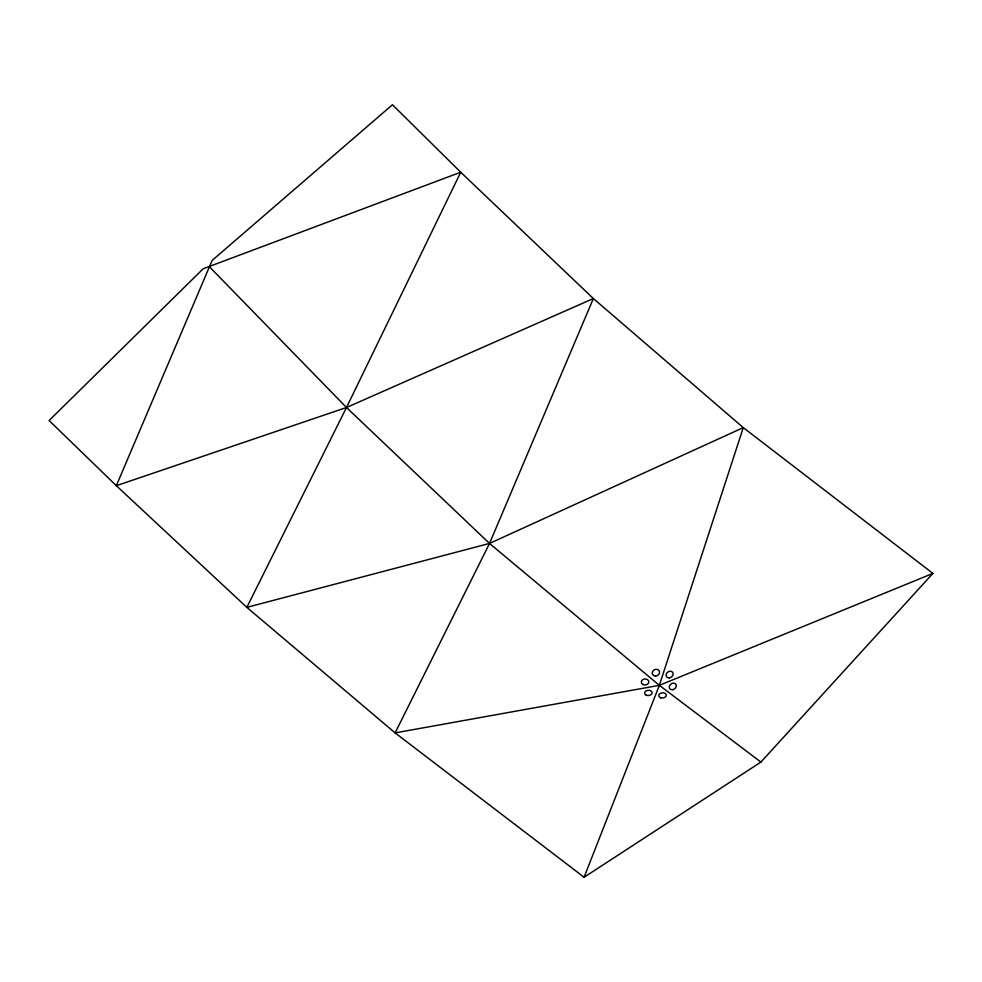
<?xml version="1.0" encoding="UTF-8"?>
<svg xmlns="http://www.w3.org/2000/svg" width="982" height="982" viewBox="0 0 982 982"><rect width="100%" height="100%" fill="white"/><g stroke="black" fill="none" stroke-linecap="round" stroke-linejoin="round"><path stroke-width="1.47" d="M584.094 877.257L659.339 685.338L743.276 427.624L593.361 298.54L460.73 172.231L392.444 104.743L212.112 260.463L116.33 485.697L246.838 607.367L395.12 732.891L584.094 877.257L760.915 762.081L932.9 573.402L743.276 427.624L489.527 543.439L246.838 607.367L346.486 407.505L460.73 172.231L203.188 268.761L49.1 420.529L116.33 485.697L346.486 407.505L593.361 298.54L489.527 543.439L395.12 732.891L659.339 685.338L932.9 573.402M760.915 762.081L659.339 685.338L489.527 543.439L346.486 407.505L209.117 266.441M646.352 695.244A3.744 2.627 -4.7 0 0 652.085 692.887A3.744 2.627 -4.7 0 0 646.61 690.677A3.744 2.627 -4.7 0 0 646.352 695.244M643.1 684.528A3.744 2.983 -2.8 0 0 648.82 681.974A3.744 2.983 -2.8 0 0 643.308 679.36A3.744 2.983 -2.8 0 0 643.1 684.528M655.522 676.021A3.744 3.265 -27.2 0 0 659.229 670.939A3.744 3.265 -27.2 0 0 652.944 670.988A3.744 3.265 -27.2 0 0 655.522 676.021M669.429 677.862A3.744 3.081 -37.2 0 0 672.744 672.51A3.744 3.081 -37.2 0 0 666.668 673.296A3.744 3.081 -37.2 0 0 669.429 677.862M672.695 689.659A3.744 3.02 -36.3 0 0 675.874 684.294A3.744 3.02 -36.3 0 0 669.798 685.301A3.744 3.02 -36.3 0 0 672.695 689.659M660.776 697.809A3.744 2.615 -5.9 0 0 666.275 695.121A3.744 2.615 -5.9 0 0 660.567 693.28A3.744 2.615 -5.9 0 0 660.776 697.809"/></g></svg>
